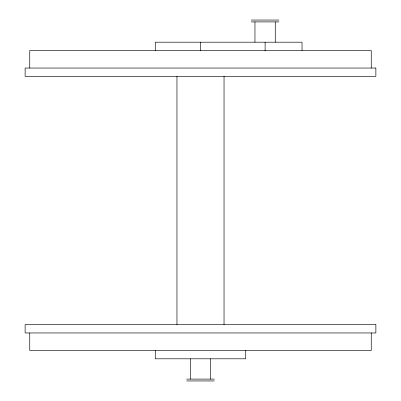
<?xml version="1.0" encoding="UTF-8"?>
<svg xmlns="http://www.w3.org/2000/svg" width="401" height="401" viewBox="0 0 401 401"><rect width="100%" height="100%" fill="white"/><g stroke="black" fill="none" stroke-linecap="round" stroke-linejoin="round"><path stroke-width="0.6" d="M251.267 20.05L278.956 20.05M251.267 21.895L278.956 21.895M186.655 379.105L214.345 379.105M186.655 380.95L214.345 380.95M371.256 68.045L371.256 50.511L29.744 50.511L29.744 68.045M371.256 332.955L371.256 350.489L29.744 350.489L29.744 332.955M302.033 50.511L302.033 42.2L155.272 42.2L155.272 50.511M275.266 21.895L275.266 42.2M265.111 42.2L265.111 50.897M254.956 21.895L254.956 42.2M245.728 350.489L245.728 358.8L155.272 358.8L155.272 350.489M224.039 76.355L224.039 324.645M210.655 358.8L210.655 379.105M200.5 42.2L200.5 50.511M190.345 358.8L190.345 379.105M176.961 76.355L176.961 324.645M375.872 68.045L25.128 68.045L25.128 76.355L375.872 76.355L375.872 68.045M375.872 324.645L25.128 324.645L25.128 332.955L375.872 332.955L375.872 324.645"/></g></svg>
